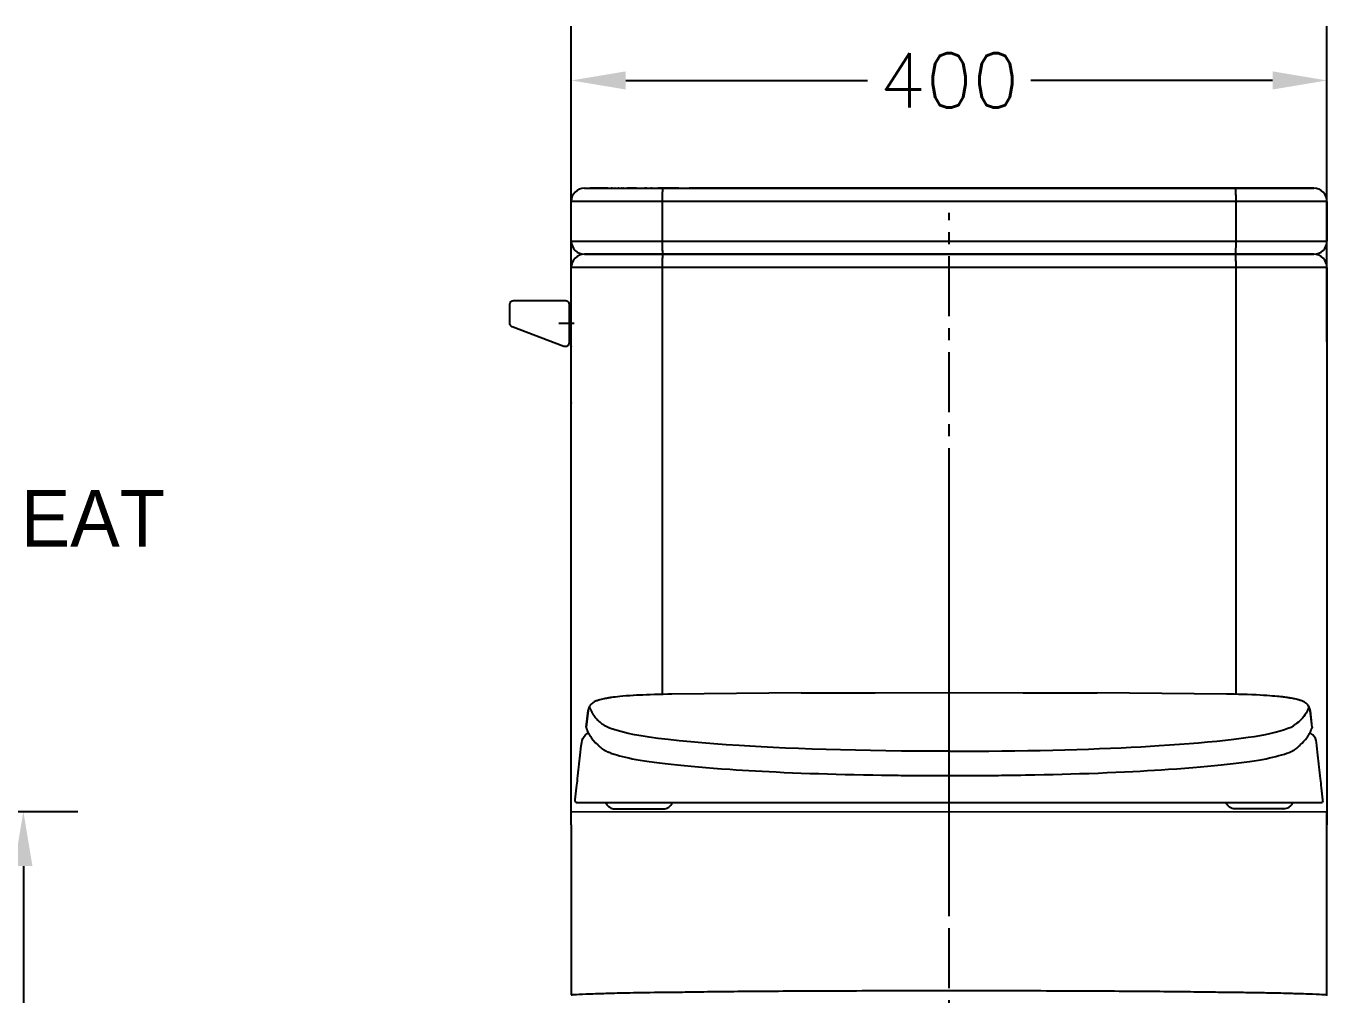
# Model space of a CAD drawing. Extents: x 63834 to 66260, y 58119 to 61549.
# Drawn here: x 65163 to 65852, y 59375 to 59888 of the extents above; entities that cross this region are included whole.
import ezdxf

# ---------------------------------------------------------------- set-up
doc = ezdxf.new("R2010")
doc.units = 0
doc.header["$MEASUREMENT"] = 0
doc.linetypes.add('CENTER', pattern=[50.8, 31.75, -6.35, 6.35, -6.35])
doc.layers.get('0').update_dxf_attribs({"linetype": 'CONTINUOUS'})
doc.layers.get('Defpoints').update_dxf_attribs({"linetype": 'CONTINUOUS'})
for name, color, linetype in [('1', 7, 'CONTINUOUS'), ('Dim', 4, 'CONTINUOUS'), ('FAUCET', 4, 'CONTINUOUS')]:
    doc.layers.add(name, color=color, linetype=linetype)
doc.layers.add('AM_6', color=2, linetype='CONTINUOUS', lineweight=30)
doc.styles.get("Standard").update_dxf_attribs({"font": 'txt.shx', "bigfont": 'ghs.shx'})
doc.dimstyles.get("Standard").update_dxf_attribs({"dimtxt": 0.18, "dimasz": 0.18, "dimexe": 0.18, "dimexo": 0.0625, "dimgap": 0.09, "dimtad": 0, "dimtih": 1, "dimtoh": 1, "dimdec": 4, "dimzin": 0, "dimdsep": 46, "dimtxsty": 'Standard', "dimcen": 0.09, "dimadec": 0, "dimazin": 0, "dimtfac": 1, "dimtdec": 4, "dimtofl": 0, "dimtmove": 0, "dimatfit": 0, "dimfxl": 0, "dimtolj": 1, "dimtzin": 0, "dimarcsym": 0})

# ---------------------------------------------------------------- blocks, each defined once
blk = doc.blocks.new('*D11')
at = {"layer": 'Defpoints', "color": 0}
for p in [(65000.89, 59471.9), (65162.07, 59471.9), (65000.89, 59076.9)]:
    blk.add_point(p, dxfattribs=at)
at = {"layer": 'Dim', "color": 0, "lineweight": -2}
for p, q in [((65010.89, 59471.9), (65190.87, 59471.9)), ((65162.07, 59443.1), (65162.07, 59298.4)), ((65162.07, 59105.7), (65162.07, 59250.4)), ((65010.89, 59076.9), (65190.87, 59076.9))]:
    blk.add_line(p, q, dxfattribs=at)
at = {"layer": 'Dim', "color": 0}
for points in [[(65157.27, 59443.1), (65166.87, 59443.1), (65162.07, 59471.9)], [(65157.27, 59105.7), (65166.87, 59105.7), (65162.07, 59076.9)]]:
    blk.add_solid(points, dxfattribs=at)
at = {"layer": 'Dim', "color": 0, "insert": (65162.07, 59274.4), "char_height": 28.8, "attachment_point": 5}
blk.add_mtext('\\A1;395', dxfattribs=at)
blk = doc.blocks.new('*D16')
at = {"layer": 'Defpoints', "color": 0}
for p in [(65852.12, 59858.9), (65452.12, 59710.49), (65852.12, 59710.49)]:
    blk.add_point(p, dxfattribs=at)
at = {"layer": 'Dim', "color": 0, "lineweight": -2}
for p, q in [((65452.12, 59720.49), (65452.12, 59887.7)), ((65852.12, 59720.49), (65852.12, 59887.7)), ((65480.92, 59858.9), (65608.92, 59858.9)), ((65823.32, 59858.9), (65695.32, 59858.9))]:
    blk.add_line(p, q, dxfattribs=at)
at = {"layer": 'Dim', "color": 0}
for points in [[(65480.92, 59863.7), (65480.92, 59854.1), (65452.12, 59858.9)], [(65823.32, 59863.7), (65823.32, 59854.1), (65852.12, 59858.9)]]:
    blk.add_solid(points, dxfattribs=at)
at = {"layer": 'Dim', "color": 0, "insert": (65652.12, 59858.9), "char_height": 28.8, "attachment_point": 5}
blk.add_mtext('\\A1;400', dxfattribs=at)

msp = doc.modelspace()

# ---------------------------------------------------------------- linework, layer by layer
for p, q in [((65450.91, 59729.87), (65452.17, 59729.79)), ((65450.96, 59730.68), (65452.22, 59730.6))]:
    msp.add_line(p, q)
at = {"color": 0, "ltscale": 50}
for p, q in [((65461.02, 59525.49), (65460.02, 59516.57)), ((65461.02, 59525.49), (65460.02, 59516.57)), ((65844.22, 59516.57), (65843.22, 59525.49)), ((65844.22, 59516.57), (65843.22, 59525.49)), ((65454.76, 59476.77), (65466.07, 59476.77)), ((65456.79, 59476.77), (65466.07, 59476.77)), ((65466.07, 59476.77), (65482.1, 59476.77)), ((65466.07, 59476.77), (65482.1, 59476.77)), ((65482.1, 59476.77), (65550.86, 59476.77)), ((65482.1, 59476.77), (65550.86, 59476.77)), ((65550.86, 59476.77), (65753.38, 59476.77)), ((65753.38, 59476.77), (65822.15, 59476.77)), ((65753.38, 59476.77), (65822.15, 59476.77)), ((65822.15, 59476.77), (65838.17, 59476.77)), ((65822.15, 59476.77), (65838.17, 59476.77)), ((65838.17, 59476.77), (65847.45, 59476.77)), ((65838.17, 59476.77), (65849.48, 59476.77))]:
    msp.add_line(p, q, dxfattribs=at)
for points in [[(65484.88, 59533.35), (65483.11, 59533.24), (65481.25, 59533.1), (65479.48, 59532.95), (65477.82, 59532.79), (65476.58, 59532.66), (65475.4, 59532.52), (65474.35, 59532.39), (65473.48, 59532.27), (65473.06, 59532.21), (65472.69, 59532.16), (65472.38, 59532.11), (65472.07, 59532.06), (65471.68, 59532), (65471.22, 59531.92), (65470.69, 59531.83), (65470.11, 59531.72), (65469.56, 59531.62), (65468.69, 59531.43), (65467.92, 59531.25), (65467.26, 59531.08), (65466.74, 59530.93), (65466.46, 59530.84), (65466.15, 59530.74), (65465.77, 59530.61), (65465.34, 59530.45), (65464.94, 59530.28), (65464.57, 59530.11), (65464.22, 59529.93), (65463.77, 59529.67), (65463.3, 59529.35), (65462.89, 59529.01), (65462.57, 59528.7), (65462.18, 59528.26), (65462.03, 59528.06), (65461.83, 59527.77), (65461.61, 59527.37), (65461.38, 59526.87), (65461.18, 59526.25), (65461.06, 59525.64)], [(65484.88, 59533.35), (65483.11, 59533.24), (65481.25, 59533.1), (65479.48, 59532.95), (65477.82, 59532.79), (65476.58, 59532.66), (65475.4, 59532.52), (65474.35, 59532.39), (65473.48, 59532.27), (65473.06, 59532.21), (65472.69, 59532.16), (65472.38, 59532.11), (65472.07, 59532.06), (65471.68, 59532), (65471.22, 59531.92), (65470.69, 59531.83), (65470.11, 59531.72), (65469.56, 59531.62), (65468.69, 59531.43), (65467.92, 59531.25), (65467.26, 59531.08), (65466.74, 59530.93), (65466.46, 59530.84), (65466.15, 59530.74), (65465.77, 59530.61), (65465.34, 59530.45), (65464.94, 59530.28), (65464.57, 59530.11), (65464.22, 59529.93), (65463.77, 59529.67), (65463.3, 59529.35), (65462.89, 59529.01), (65462.57, 59528.7), (65462.18, 59528.26), (65462.03, 59528.06), (65461.83, 59527.77), (65461.61, 59527.37), (65461.38, 59526.87), (65461.18, 59526.25), (65461.06, 59525.64)], [(65505.36, 59534.04), (65503.19, 59534), (65500.71, 59533.95), (65498.34, 59533.89), (65496.08, 59533.83), (65493.93, 59533.76), (65491.91, 59533.69), (65490.01, 59533.61), (65488.24, 59533.53), (65486.59, 59533.45), (65485.08, 59533.36), (65484.88, 59533.35)], [(65505.36, 59534.04), (65503.19, 59534), (65500.71, 59533.95), (65498.34, 59533.89), (65496.08, 59533.83), (65493.93, 59533.76), (65491.91, 59533.69), (65490.01, 59533.61), (65488.24, 59533.53), (65486.59, 59533.45), (65485.08, 59533.36), (65484.88, 59533.35)], [(65573.76, 59534.69), (65539.56, 59534.46), (65505.36, 59534.07)], [(65573.76, 59534.69), (65539.56, 59534.46), (65505.36, 59534.07)], [(65505.37, 59534.08), (65505.36, 59534.07)], [(65505.37, 59534.08), (65505.36, 59534.07)], [(65505.37, 59534.05), (65505.37, 59534.08)], [(65505.37, 59534.05), (65505.37, 59534.08)], [(65505.37, 59534.04), (65505.37, 59534.05)], [(65505.37, 59534.04), (65505.37, 59534.05)], [(65573.76, 59534.69), (65612.94, 59534.82), (65652.12, 59534.87)], [(65652.12, 59534.87), (65691.3, 59534.82), (65730.49, 59534.69)], [(65652.12, 59534.87), (65691.3, 59534.82), (65730.49, 59534.69)], [(65798.88, 59534.07), (65764.68, 59534.46), (65730.49, 59534.69)], [(65798.88, 59534.07), (65764.68, 59534.46), (65730.49, 59534.69)], [(65813.81, 59533.65), (65812.35, 59533.72), (65809.92, 59533.8), (65807.31, 59533.88), (65805.24, 59533.93), (65803.07, 59533.98), (65800.82, 59534.01), (65798.88, 59534.04)], [(65813.81, 59533.65), (65812.35, 59533.72), (65809.92, 59533.8), (65807.31, 59533.88), (65805.24, 59533.93), (65803.07, 59533.98), (65800.82, 59534.01), (65798.88, 59534.04)], [(65843.18, 59525.64), (65843, 59526.46), (65842.72, 59527.21), (65842.41, 59527.77), (65842.16, 59528.13), (65841.92, 59528.44), (65841.69, 59528.68), (65841.49, 59528.88), (65841.04, 59529.27), (65840.53, 59529.63), (65840.02, 59529.93), (65839.56, 59530.17), (65839.18, 59530.34), (65838.75, 59530.51), (65838.32, 59530.67), (65837.96, 59530.79), (65837.63, 59530.89), (65837.27, 59531), (65836.84, 59531.12), (65836.34, 59531.25), (65835.78, 59531.38), (65835.15, 59531.52), (65834.61, 59531.63), (65834.03, 59531.74), (65833.43, 59531.85), (65832.88, 59531.95), (65832.42, 59532.02), (65832.05, 59532.08), (65831.59, 59532.15), (65831.08, 59532.23), (65830.52, 59532.31), (65829.9, 59532.39), (65829.2, 59532.48), (65828.53, 59532.56), (65827.75, 59532.65), (65826.84, 59532.75), (65825.79, 59532.85), (65824.6, 59532.96), (65823.33, 59533.07), (65821.91, 59533.19), (65820.33, 59533.3), (65818.6, 59533.41), (65816.69, 59533.52), (65814.61, 59533.62), (65813.81, 59533.65)], [(65843.18, 59525.64), (65843, 59526.46), (65842.72, 59527.21), (65842.41, 59527.77), (65842.16, 59528.13), (65841.92, 59528.44), (65841.69, 59528.68), (65841.49, 59528.88), (65841.04, 59529.27), (65840.53, 59529.63), (65840.02, 59529.93), (65839.56, 59530.17), (65839.18, 59530.34), (65838.75, 59530.51), (65838.32, 59530.67), (65837.96, 59530.79), (65837.63, 59530.89), (65837.27, 59531), (65836.84, 59531.12), (65836.34, 59531.25), (65835.78, 59531.38), (65835.15, 59531.52), (65834.61, 59531.63), (65834.03, 59531.74), (65833.43, 59531.85), (65832.88, 59531.95), (65832.42, 59532.02), (65832.05, 59532.08), (65831.59, 59532.15), (65831.08, 59532.23), (65830.52, 59532.31), (65829.9, 59532.39), (65829.2, 59532.48), (65828.53, 59532.56), (65827.75, 59532.65), (65826.84, 59532.75), (65825.79, 59532.85), (65824.6, 59532.96), (65823.33, 59533.07), (65821.91, 59533.19), (65820.33, 59533.3), (65818.6, 59533.41), (65816.69, 59533.52), (65814.61, 59533.62), (65813.81, 59533.65)], [(65460.03, 59516.5), (65461.02, 59525.35)], [(65460.03, 59516.5), (65461.02, 59525.35)], [(65461.02, 59525.48), (65461.06, 59525.63)], [(65461.02, 59525.48), (65461.06, 59525.63)], [(65461.02, 59525.35), (65461.02, 59525.48)], [(65461.02, 59525.35), (65461.02, 59525.48)], [(65461.68, 59527.49), (65461.82, 59527.07), (65461.97, 59526.65), (65462.13, 59526.25), (65462.29, 59525.87), (65462.45, 59525.51), (65462.62, 59525.16), (65462.78, 59524.83), (65462.95, 59524.52), (65463.02, 59524.38), (65463.1, 59524.25), (65463.17, 59524.12), (65463.24, 59523.99), (65463.31, 59523.86), (65463.39, 59523.74), (65463.46, 59523.62), (65463.59, 59523.42), (65463.73, 59523.19), (65463.88, 59522.96), (65464.05, 59522.72), (65464.23, 59522.46), (65464.42, 59522.19), (65464.62, 59521.93), (65464.83, 59521.67), (65465.06, 59521.39), (65465.31, 59521.11), (65465.57, 59520.83), (65465.85, 59520.53), (65466.15, 59520.24), (65466.47, 59519.94), (65466.81, 59519.63), (65467.17, 59519.33), (65467.54, 59519.03), (65467.93, 59518.73), (65468.34, 59518.43), (65468.79, 59518.12)], [(65461.68, 59527.49), (65461.82, 59527.07), (65461.97, 59526.65), (65462.13, 59526.25), (65462.29, 59525.87), (65462.45, 59525.51), (65462.62, 59525.16), (65462.78, 59524.83), (65462.95, 59524.52), (65463.02, 59524.38), (65463.1, 59524.25), (65463.17, 59524.12), (65463.24, 59523.99), (65463.31, 59523.86), (65463.39, 59523.74), (65463.46, 59523.62), (65463.59, 59523.42), (65463.73, 59523.19), (65463.88, 59522.96), (65464.05, 59522.72), (65464.23, 59522.46), (65464.42, 59522.19), (65464.62, 59521.93), (65464.83, 59521.67), (65465.06, 59521.39), (65465.31, 59521.11), (65465.57, 59520.83), (65465.85, 59520.53), (65466.15, 59520.24), (65466.47, 59519.94), (65466.81, 59519.63), (65467.17, 59519.33), (65467.54, 59519.03), (65467.93, 59518.73), (65468.34, 59518.43), (65468.79, 59518.12)], [(65842.56, 59527.49), (65842.56, 59527.49), (65842.13, 59526.29), (65841.62, 59525.14), (65841.05, 59524.06), (65840.42, 59523.04), (65839.83, 59522.21), (65839.2, 59521.42), (65838.52, 59520.67), (65837.8, 59519.97), (65837.04, 59519.31), (65836.27, 59518.7), (65835.46, 59518.12)], [(65842.56, 59527.49), (65842.56, 59527.49), (65842.13, 59526.29), (65841.62, 59525.14), (65841.05, 59524.06), (65840.42, 59523.04), (65839.83, 59522.21), (65839.2, 59521.42), (65838.52, 59520.67), (65837.8, 59519.97), (65837.04, 59519.31), (65836.27, 59518.7), (65835.46, 59518.12)], [(65843.22, 59525.48), (65843.18, 59525.63)], [(65843.22, 59525.48), (65843.18, 59525.63)], [(65843.22, 59525.35), (65843.22, 59525.48)], [(65843.22, 59525.35), (65843.22, 59525.48)], [(65843.22, 59525.35), (65844.21, 59516.51)], [(65843.22, 59525.35), (65844.21, 59516.51)], [(65460.02, 59516.4), (65460.02, 59516.35), (65460.02, 59516.32)], [(65460.02, 59516.4), (65460.02, 59516.35), (65460.02, 59516.32)], [(65460.03, 59516.5), (65460.03, 59516.28), (65460.05, 59516.15)], [(65460.03, 59516.5), (65460.03, 59516.28), (65460.05, 59516.15)], [(65460.05, 59516.15), (65460.07, 59516.09)], [(65460.05, 59516.15), (65460.07, 59516.09)], [(65460.07, 59516.09), (65460.08, 59516.06), (65460.15, 59515.84), (65460.22, 59515.64), (65460.28, 59515.44), (65460.35, 59515.26), (65460.42, 59515.1), (65460.48, 59514.94), (65460.54, 59514.8), (65460.59, 59514.68), (65460.64, 59514.57), (65460.68, 59514.47), (65460.72, 59514.38), (65460.77, 59514.28), (65460.81, 59514.19), (65460.85, 59514.1), (65460.94, 59513.91), (65461.03, 59513.73), (65461.13, 59513.55), (65461.22, 59513.37), (65461.32, 59513.19), (65461.43, 59513), (65461.61, 59512.7), (65461.8, 59512.39), (65462, 59512.07), (65462.21, 59511.76), (65462.42, 59511.45), (65462.64, 59511.14), (65462.86, 59510.84), (65463.85, 59509.61), (65464.98, 59508.38), (65466.24, 59507.17), (65466.47, 59506.95), (65466.72, 59506.73), (65466.97, 59506.5), (65467.13, 59506.37), (65467.28, 59506.23), (65467.45, 59506.08), (65467.6, 59505.95), (65467.74, 59505.82), (65467.88, 59505.71), (65468, 59505.6), (65468.12, 59505.51), (65468.21, 59505.43), (65468.31, 59505.36), (65468.42, 59505.27), (65468.54, 59505.17), (65468.69, 59505.07), (65468.85, 59504.95), (65469.04, 59504.83), (65469.25, 59504.7), (65469.46, 59504.56), (65469.73, 59504.4), (65470, 59504.26), (65470.26, 59504.12), (65470.47, 59504.01), (65470.68, 59503.91), (65470.88, 59503.81), (65471.1, 59503.71), (65471.33, 59503.61), (65471.58, 59503.5), (65472.04, 59503.31), (65472.56, 59503.1), (65473.1, 59502.9), (65473.66, 59502.7), (65474.26, 59502.49), (65474.87, 59502.29), (65475.51, 59502.09), (65476.18, 59501.89), (65477.63, 59501.49), (65479.17, 59501.08), (65480.8, 59500.68), (65482.52, 59500.29), (65484.36, 59499.9), (65486.35, 59499.51), (65488.5, 59499.12), (65490.84, 59498.74), (65493.31, 59498.37), (65495.95, 59498), (65498.76, 59497.64), (65501.74, 59497.28), (65504.94, 59496.92), (65508.31, 59496.57), (65511.85, 59496.22), (65515.54, 59495.88), (65519.4, 59495.54), (65523.34, 59495.22), (65527.43, 59494.9), (65531.67, 59494.59), (65536.05, 59494.29), (65539.33, 59494.07), (65542.67, 59493.86), (65546.09, 59493.65), (65549.57, 59493.44), (65553.13, 59493.24), (65556.8, 59493.05), (65560.57, 59492.86), (65564.85, 59492.66), (65569.25, 59492.48), (65573.77, 59492.3), (65578.4, 59492.13), (65583.13, 59491.98), (65587.71, 59491.84), (65592.36, 59491.71), (65597.09, 59491.59), (65601.89, 59491.48), (65606.76, 59491.38), (65611.66, 59491.29), (65616.24, 59491.22), (65620.78, 59491.15), (65622.19, 59491.14), (65623.6, 59491.12), (65625.08, 59491.1), (65626.73, 59491.08), (65628.54, 59491.07), (65630.51, 59491.05), (65632.66, 59491.03), (65634.97, 59491.01), (65637.45, 59491), (65640.1, 59490.98), (65642.86, 59490.97), (65645.79, 59490.96), (65648.87, 59490.95), (65652.12, 59490.95)], [(65460.07, 59516.09), (65460.08, 59516.06), (65460.15, 59515.84), (65460.22, 59515.64), (65460.28, 59515.44), (65460.35, 59515.26), (65460.42, 59515.1), (65460.48, 59514.94), (65460.54, 59514.8), (65460.59, 59514.68), (65460.64, 59514.57), (65460.68, 59514.47), (65460.72, 59514.38), (65460.77, 59514.28), (65460.81, 59514.19), (65460.85, 59514.1), (65460.94, 59513.91), (65461.03, 59513.73), (65461.13, 59513.55), (65461.22, 59513.37), (65461.32, 59513.19), (65461.43, 59513), (65461.61, 59512.7), (65461.8, 59512.39), (65462, 59512.07), (65462.21, 59511.76), (65462.42, 59511.45), (65462.64, 59511.14), (65462.86, 59510.84), (65463.85, 59509.61), (65464.98, 59508.38), (65466.24, 59507.17), (65466.47, 59506.95), (65466.72, 59506.73), (65466.97, 59506.5), (65467.13, 59506.37), (65467.28, 59506.23), (65467.45, 59506.08), (65467.6, 59505.95), (65467.74, 59505.82), (65467.88, 59505.71), (65468, 59505.6), (65468.12, 59505.51), (65468.21, 59505.43), (65468.31, 59505.36), (65468.42, 59505.27), (65468.54, 59505.17), (65468.69, 59505.07), (65468.85, 59504.95), (65469.04, 59504.83), (65469.25, 59504.7), (65469.46, 59504.56), (65469.73, 59504.4), (65470, 59504.26), (65470.26, 59504.12), (65470.47, 59504.01), (65470.68, 59503.91), (65470.88, 59503.81), (65471.1, 59503.71), (65471.33, 59503.61), (65471.58, 59503.5), (65472.04, 59503.31), (65472.56, 59503.1), (65473.1, 59502.9), (65473.66, 59502.7), (65474.26, 59502.49), (65474.87, 59502.29), (65475.51, 59502.09), (65476.18, 59501.89), (65477.63, 59501.49), (65479.17, 59501.08), (65480.8, 59500.68), (65482.52, 59500.29), (65484.36, 59499.9), (65486.35, 59499.51), (65488.5, 59499.12), (65490.84, 59498.74), (65493.31, 59498.37), (65495.95, 59498), (65498.76, 59497.64), (65501.74, 59497.28), (65504.94, 59496.92), (65508.31, 59496.57), (65511.85, 59496.22), (65515.54, 59495.88), (65519.4, 59495.54), (65523.34, 59495.22), (65527.43, 59494.9), (65531.67, 59494.59), (65536.05, 59494.29), (65539.33, 59494.07), (65542.67, 59493.86), (65546.09, 59493.65), (65549.57, 59493.44), (65553.13, 59493.24), (65556.8, 59493.05), (65560.57, 59492.86), (65564.85, 59492.66), (65569.25, 59492.48), (65573.77, 59492.3), (65578.4, 59492.13), (65583.13, 59491.98), (65587.71, 59491.84), (65592.36, 59491.71), (65597.09, 59491.59), (65601.89, 59491.48), (65606.76, 59491.38), (65611.66, 59491.29), (65616.24, 59491.22), (65620.78, 59491.15), (65622.19, 59491.14), (65623.6, 59491.12), (65625.08, 59491.1), (65626.73, 59491.08), (65628.54, 59491.07), (65630.51, 59491.05), (65632.66, 59491.03), (65634.97, 59491.01), (65637.45, 59491), (65640.1, 59490.98), (65642.86, 59490.97), (65645.79, 59490.96), (65648.87, 59490.95), (65652.12, 59490.95)], [(65652.12, 59503.85), (65643.69, 59503.86), (65635.29, 59503.9), (65626.94, 59503.97), (65618.68, 59504.06), (65610.53, 59504.19), (65602.53, 59504.34), (65594.69, 59504.52), (65587.05, 59504.73), (65579.63, 59504.97), (65572.46, 59505.22), (65565.56, 59505.51), (65558.96, 59505.82), (65552.67, 59506.14), (65546.7, 59506.49), (65540.97, 59506.85), (65534.07, 59507.31), (65527.5, 59507.78), (65521.28, 59508.27), (65515.42, 59508.78), (65509.16, 59509.38), (65503.4, 59509.99), (65498.14, 59510.62), (65493.39, 59511.26), (65489.17, 59511.92), (65485.5, 59512.59), (65482.3, 59513.26), (65478.42, 59514.21), (65475.1, 59515.16), (65472.39, 59516.12), (65470.29, 59517.09), (65468.79, 59518.12)], [(65652.12, 59503.85), (65643.69, 59503.86), (65635.29, 59503.9), (65626.94, 59503.97), (65618.68, 59504.06), (65610.53, 59504.19), (65602.53, 59504.34), (65594.69, 59504.52), (65587.05, 59504.73), (65579.63, 59504.97), (65572.46, 59505.22), (65565.56, 59505.51), (65558.96, 59505.82), (65552.67, 59506.14), (65546.7, 59506.49), (65540.97, 59506.85), (65534.07, 59507.31), (65527.5, 59507.78), (65521.28, 59508.27), (65515.42, 59508.78), (65509.16, 59509.38), (65503.4, 59509.99), (65498.14, 59510.62), (65493.39, 59511.26), (65489.17, 59511.92), (65485.5, 59512.59), (65482.3, 59513.26), (65478.42, 59514.21), (65475.1, 59515.16), (65472.39, 59516.12), (65470.29, 59517.09), (65468.79, 59518.12)], [(65652.12, 59503.85), (65659.15, 59503.85), (65666.16, 59503.88), (65673.14, 59503.93), (65680.07, 59503.99), (65686.93, 59504.08), (65693.71, 59504.19), (65700.39, 59504.32), (65706.96, 59504.46), (65713.4, 59504.62), (65719.69, 59504.81), (65725.82, 59505.01), (65731.78, 59505.22), (65737.55, 59505.46), (65743.12, 59505.71), (65748.47, 59505.98), (65753.59, 59506.26), (65758.51, 59506.55), (65763.28, 59506.85), (65768.82, 59507.21), (65774.16, 59507.59), (65779.27, 59507.98), (65784.16, 59508.37), (65788.83, 59508.78), (65793.77, 59509.25), (65798.42, 59509.72), (65802.76, 59510.21), (65806.78, 59510.71), (65810.49, 59511.21), (65813.82, 59511.71), (65816.82, 59512.22), (65819.52, 59512.74), (65821.94, 59513.26), (65824.77, 59513.94), (65827.32, 59514.62), (65829.57, 59515.3), (65831.5, 59515.98), (65833.13, 59516.67), (65834.44, 59517.37), (65835.46, 59518.12)], [(65652.12, 59503.85), (65659.15, 59503.85), (65666.16, 59503.88), (65673.14, 59503.93), (65680.07, 59503.99), (65686.93, 59504.08), (65693.71, 59504.19), (65700.39, 59504.32), (65706.96, 59504.46), (65713.4, 59504.62), (65719.69, 59504.81), (65725.82, 59505.01), (65731.78, 59505.22), (65737.55, 59505.46), (65743.12, 59505.71), (65748.47, 59505.98), (65753.59, 59506.26), (65758.51, 59506.55), (65763.28, 59506.85), (65768.82, 59507.21), (65774.16, 59507.59), (65779.27, 59507.98), (65784.16, 59508.37), (65788.83, 59508.78), (65793.77, 59509.25), (65798.42, 59509.72), (65802.76, 59510.21), (65806.78, 59510.71), (65810.49, 59511.21), (65813.82, 59511.71), (65816.82, 59512.22), (65819.52, 59512.74), (65821.94, 59513.26), (65824.77, 59513.94), (65827.32, 59514.62), (65829.57, 59515.3), (65831.5, 59515.98), (65833.13, 59516.67), (65834.44, 59517.37), (65835.46, 59518.12)], [(65652.12, 59490.95), (65655.62, 59490.96), (65658.93, 59490.96), (65662.06, 59490.97), (65665, 59490.99), (65667.74, 59491), (65670.3, 59491.02), (65672.54, 59491.04), (65674.61, 59491.06), (65676.51, 59491.07), (65678.25, 59491.09), (65679.83, 59491.11), (65682.36, 59491.14), (65684.9, 59491.17), (65687.44, 59491.21), (65690.01, 59491.25), (65692.58, 59491.29), (65697.48, 59491.38), (65702.35, 59491.48), (65707.15, 59491.59), (65711.88, 59491.71), (65716.54, 59491.84), (65721.11, 59491.98), (65726.13, 59492.14), (65731.03, 59492.32), (65735.8, 59492.51), (65740.44, 59492.71), (65744.94, 59492.92), (65749.29, 59493.14), (65753.26, 59493.36), (65757.12, 59493.58), (65760.89, 59493.81), (65764.58, 59494.05), (65768.19, 59494.29), (65772.65, 59494.59), (65776.96, 59494.91), (65781.12, 59495.23), (65785.12, 59495.57), (65788.97, 59495.9), (65792.59, 59496.24), (65796.05, 59496.58), (65799.36, 59496.93), (65802.5, 59497.28), (65805.53, 59497.64), (65808.39, 59498.01), (65811.08, 59498.39), (65813.58, 59498.77), (65815.9, 59499.15), (65818.01, 59499.53), (65819.95, 59499.91), (65821.76, 59500.29), (65823.44, 59500.68), (65825.12, 59501.1), (65826.71, 59501.51), (65828.2, 59501.93), (65829.59, 59502.36), (65830.87, 59502.8), (65832.04, 59503.24), (65832.43, 59503.4), (65832.78, 59503.55), (65833.1, 59503.7), (65833.4, 59503.83), (65833.61, 59503.93), (65833.84, 59504.05), (65834.07, 59504.17), (65834.32, 59504.3), (65834.53, 59504.41), (65834.74, 59504.54), (65834.95, 59504.67), (65835.16, 59504.8), (65835.35, 59504.93), (65835.52, 59505.04), (65835.66, 59505.15), (65835.79, 59505.25), (65835.91, 59505.33), (65836.02, 59505.42), (65836.11, 59505.5), (65836.21, 59505.58), (65836.32, 59505.67), (65836.43, 59505.76), (65836.54, 59505.86), (65836.69, 59505.99), (65836.85, 59506.13), (65837.01, 59506.27), (65837.16, 59506.41), (65837.44, 59506.65), (65837.7, 59506.89), (65837.95, 59507.12), (65838.19, 59507.34), (65839.02, 59508.14), (65839.8, 59508.95), (65840.7, 59509.98), (65841.51, 59511.02), (65841.75, 59511.35), (65841.99, 59511.69), (65842.22, 59512.04), (65842.44, 59512.38), (65842.65, 59512.72), (65842.79, 59512.96), (65842.92, 59513.19), (65843.04, 59513.41), (65843.16, 59513.63), (65843.26, 59513.84), (65843.37, 59514.06), (65843.48, 59514.29), (65843.53, 59514.4), (65843.58, 59514.5), (65843.63, 59514.62), (65843.68, 59514.74), (65843.74, 59514.88), (65843.8, 59515.03), (65843.86, 59515.19), (65843.93, 59515.38), (65844.01, 59515.58), (65844.08, 59515.8), (65844.16, 59516.04), (65844.18, 59516.09)], [(65652.12, 59490.95), (65655.62, 59490.96), (65658.93, 59490.96), (65662.06, 59490.97), (65665, 59490.99), (65667.74, 59491), (65670.3, 59491.02), (65672.54, 59491.04), (65674.61, 59491.06), (65676.51, 59491.07), (65678.25, 59491.09), (65679.83, 59491.11), (65682.36, 59491.14), (65684.9, 59491.17), (65687.44, 59491.21), (65690.01, 59491.25), (65692.58, 59491.29), (65697.48, 59491.38), (65702.35, 59491.48), (65707.15, 59491.59), (65711.88, 59491.71), (65716.54, 59491.84), (65721.11, 59491.98), (65726.13, 59492.14), (65731.03, 59492.32), (65735.8, 59492.51), (65740.44, 59492.71), (65744.94, 59492.92), (65749.29, 59493.14), (65753.26, 59493.36), (65757.12, 59493.58), (65760.89, 59493.81), (65764.58, 59494.05), (65768.19, 59494.29), (65772.65, 59494.59), (65776.96, 59494.91), (65781.12, 59495.23), (65785.12, 59495.57), (65788.97, 59495.9), (65792.59, 59496.24), (65796.05, 59496.58), (65799.36, 59496.93), (65802.5, 59497.28), (65805.53, 59497.64), (65808.39, 59498.01), (65811.08, 59498.39), (65813.58, 59498.77), (65815.9, 59499.15), (65818.01, 59499.53), (65819.95, 59499.91), (65821.76, 59500.29), (65823.44, 59500.68), (65825.12, 59501.1), (65826.71, 59501.51), (65828.2, 59501.93), (65829.59, 59502.36), (65830.87, 59502.8), (65832.04, 59503.24), (65832.43, 59503.4), (65832.78, 59503.55), (65833.1, 59503.7), (65833.4, 59503.83), (65833.61, 59503.93), (65833.84, 59504.05), (65834.07, 59504.17), (65834.32, 59504.3), (65834.53, 59504.41), (65834.74, 59504.54), (65834.95, 59504.67), (65835.16, 59504.8), (65835.35, 59504.93), (65835.52, 59505.04), (65835.66, 59505.15), (65835.79, 59505.25), (65835.91, 59505.33), (65836.02, 59505.42), (65836.11, 59505.5), (65836.21, 59505.58), (65836.32, 59505.67), (65836.43, 59505.76), (65836.54, 59505.86), (65836.69, 59505.99), (65836.85, 59506.13), (65837.01, 59506.27), (65837.16, 59506.41), (65837.44, 59506.65), (65837.7, 59506.89), (65837.95, 59507.12), (65838.19, 59507.34), (65839.02, 59508.14), (65839.8, 59508.95), (65840.7, 59509.98), (65841.51, 59511.02), (65841.75, 59511.35), (65841.99, 59511.69), (65842.22, 59512.04), (65842.44, 59512.38), (65842.65, 59512.72), (65842.79, 59512.96), (65842.92, 59513.19), (65843.04, 59513.41), (65843.16, 59513.63), (65843.26, 59513.84), (65843.37, 59514.06), (65843.48, 59514.29), (65843.53, 59514.4), (65843.58, 59514.5), (65843.63, 59514.62), (65843.68, 59514.74), (65843.74, 59514.88), (65843.8, 59515.03), (65843.86, 59515.19), (65843.93, 59515.38), (65844.01, 59515.58), (65844.08, 59515.8), (65844.16, 59516.04), (65844.18, 59516.09)], [(65844.22, 59516.5), (65844.22, 59516.27), (65844.18, 59516.09)], [(65844.22, 59516.5), (65844.22, 59516.27), (65844.18, 59516.09)], [(65844.18, 59516.1), (65844.19, 59516.14)], [(65844.18, 59516.1), (65844.19, 59516.14)], [(65844.2, 59516.63), (65844.22, 59516.57)], [(65844.23, 59516.37), (65844.23, 59516.45), (65844.2, 59516.63)], [(65844.2, 59516.63), (65844.22, 59516.57)], [(65844.23, 59516.37), (65844.23, 59516.45), (65844.2, 59516.63)], [(65844.22, 59516.57), (65844.22, 59516.5)], [(65844.22, 59516.57), (65844.22, 59516.5)], [(65454.23, 59478.15), (65454.41, 59479.74), (65454.59, 59481.32), (65454.77, 59482.91), (65454.94, 59484.48), (65455.1, 59485.91), (65455.22, 59487.01), (65455.34, 59488.08), (65455.48, 59489.33), (65455.64, 59490.75), (65455.82, 59492.35), (65456, 59493.98), (65456.16, 59495.4), (65456.36, 59497.18), (65456.54, 59498.79), (65456.7, 59500.25), (65456.87, 59501.77), (65457.06, 59503.44), (65457.24, 59505.1), (65457.43, 59506.76), (65457.61, 59508.42)], [(65457.61, 59508.42), (65457.82, 59509.5), (65458.23, 59510.58), (65458.85, 59511.6), (65459.66, 59512.5), (65460.6, 59513.22), (65461.18, 59513.54)], [(65846.63, 59508.42), (65846.43, 59509.5), (65846.01, 59510.58), (65845.39, 59511.6), (65844.58, 59512.5), (65843.64, 59513.22), (65843.06, 59513.54)], [(65850.01, 59478.15), (65849.83, 59479.74), (65849.65, 59481.32), (65849.48, 59482.91), (65849.3, 59484.48), (65849.14, 59485.91), (65849.02, 59487.01), (65848.9, 59488.08), (65848.76, 59489.33), (65848.6, 59490.75), (65848.42, 59492.35), (65848.24, 59493.98), (65848.08, 59495.4), (65847.89, 59497.18), (65847.71, 59498.79), (65847.54, 59500.25), (65847.37, 59501.77), (65847.19, 59503.44), (65847, 59505.1), (65846.82, 59506.76), (65846.63, 59508.42)], [(65454.29, 59477.29), (65454.23, 59477.59), (65454.23, 59478.15)], [(65454.29, 59477.29), (65454.35, 59477.08)], [(65454.35, 59477.08), (65454.44, 59476.82)], [(65454.35, 59477.08), (65454.44, 59476.82)], [(65454.58, 59476.79), (65454.44, 59476.82)], [(65454.76, 59476.77), (65454.58, 59476.79)], [(65472.09, 59474.37), (65472.07, 59474.36)], [(65472.07, 59474.36), (65472.1, 59474.37)], [(65472.09, 59474.37), (65472.07, 59474.36)], [(65472.07, 59474.36), (65472.1, 59474.37)], [(65472.31, 59474.17), (65472.07, 59474.36)], [(65472.31, 59474.17), (65472.07, 59474.36)], [(65472.1, 59474.36), (65472.33, 59474.17), (65473.05, 59473.74), (65473.74, 59473.5), (65474.35, 59473.39)], [(65472.1, 59474.36), (65472.33, 59474.17), (65473.05, 59473.74), (65473.74, 59473.5), (65474.35, 59473.39)], [(65501.57, 59473.39), (65502.32, 59473.55), (65503.04, 59473.84), (65503.69, 59474.27), (65503.79, 59474.36)], [(65501.57, 59473.39), (65502.32, 59473.55), (65503.04, 59473.84), (65503.69, 59474.27), (65503.79, 59474.36)], [(65503.75, 59474.32), (65504.21, 59474.75), (65504.73, 59475.32), (65505.27, 59476.04), (65505.7, 59476.76)], [(65503.75, 59474.32), (65504.21, 59474.75), (65504.73, 59475.32), (65505.27, 59476.04), (65505.7, 59476.76)], [(65800.5, 59474.32), (65800.03, 59474.75), (65799.51, 59475.32), (65798.98, 59476.04), (65798.54, 59476.76)], [(65800.5, 59474.32), (65800.03, 59474.75), (65799.51, 59475.32), (65798.98, 59476.04), (65798.54, 59476.76)], [(65802.67, 59473.39), (65801.92, 59473.55), (65801.2, 59473.84), (65800.56, 59474.27), (65800.45, 59474.36)], [(65802.67, 59473.39), (65801.92, 59473.55), (65801.2, 59473.84), (65800.56, 59474.27), (65800.45, 59474.36)], [(65832.14, 59474.36), (65831.91, 59474.17), (65831.19, 59473.74), (65830.5, 59473.5), (65829.89, 59473.39)], [(65832.14, 59474.36), (65831.91, 59474.17), (65831.19, 59473.74), (65830.5, 59473.5), (65829.89, 59473.39)], [(65831.93, 59474.17), (65832.17, 59474.36)], [(65831.93, 59474.17), (65832.17, 59474.36)], [(65832.15, 59474.37), (65832.17, 59474.36)], [(65832.17, 59474.36), (65832.15, 59474.37)], [(65832.15, 59474.37), (65832.17, 59474.36)], [(65832.17, 59474.36), (65832.15, 59474.37)], [(65849.48, 59476.77), (65849.67, 59476.79)], [(65849.67, 59476.79), (65849.8, 59476.82)], [(65849.89, 59477.08), (65849.8, 59476.82)], [(65849.95, 59477.29), (65849.89, 59477.08)], [(65849.95, 59477.29), (65850.02, 59477.59), (65850.01, 59478.15)], [(65474.35, 59473.39), (65474.35, 59473.39)], [(65474.35, 59473.39), (65474.51, 59473.39), (65474.73, 59473.39), (65474.99, 59473.38), (65475.28, 59473.38)], [(65474.35, 59473.39), (65474.51, 59473.39), (65474.52, 59473.39)], [(65474.35, 59473.39), (65474.35, 59473.39)], [(65474.35, 59473.39), (65474.51, 59473.39), (65474.73, 59473.39), (65474.99, 59473.38), (65475.28, 59473.38)], [(65474.35, 59473.39), (65474.51, 59473.39), (65474.52, 59473.39)], [(65474.52, 59473.39), (65474.71, 59473.39)], [(65474.52, 59473.39), (65474.71, 59473.39)], [(65475.42, 59473.37), (65475.27, 59473.38)], [(65475.42, 59473.37), (65475.27, 59473.38)], [(65475.42, 59473.37), (65475.27, 59473.38)], [(65475.42, 59473.37), (65475.27, 59473.38)], [(65828.82, 59473.37), (65828.97, 59473.38)], [(65828.82, 59473.37), (65828.97, 59473.38)], [(65828.82, 59473.37), (65828.97, 59473.38)], [(65828.82, 59473.37), (65828.97, 59473.38)], [(65829.89, 59473.39), (65829.73, 59473.39), (65829.51, 59473.39), (65829.25, 59473.38), (65828.96, 59473.38)], [(65829.89, 59473.39), (65829.73, 59473.39), (65829.51, 59473.39), (65829.25, 59473.38), (65828.96, 59473.38)], [(65829.72, 59473.39), (65829.54, 59473.39)], [(65829.72, 59473.39), (65829.54, 59473.39)], [(65829.89, 59473.39), (65829.73, 59473.39), (65829.72, 59473.39)], [(65829.89, 59473.39), (65829.73, 59473.39), (65829.72, 59473.39)], [(65829.89, 59473.39), (65829.89, 59473.39)], [(65829.89, 59473.39), (65829.89, 59473.39)]]:
    msp.add_lwpolyline(points, dxfattribs=at)
at = {"color": 2, "ltscale": 50}
msp.add_lwpolyline([(65474.4, 59473.39), (65474.4, 59473.39)], close=True, dxfattribs=at)
msp.add_lwpolyline([(65474.4, 59473.39), (65474.4, 59473.39)], close=True, dxfattribs=at)
at = {"color": 0, "ltscale": 50}
for points in [[(65470.16, 59476.77), (65470.61, 59475.93), (65471.22, 59475.1), (65472.07, 59474.36)], [(65470.16, 59476.77), (65470.61, 59475.93), (65471.22, 59475.1), (65472.07, 59474.36)], [(65834.09, 59476.77), (65833.64, 59475.93), (65833.02, 59475.1), (65832.17, 59474.36)], [(65834.09, 59476.77), (65833.64, 59475.93), (65833.02, 59475.1), (65832.17, 59474.36)], [(65475.42, 59473.37), (65475.65, 59473.37), (65475.93, 59473.37), (65476.24, 59473.37)], [(65475.42, 59473.37), (65475.65, 59473.37), (65475.93, 59473.37), (65476.24, 59473.37)], [(65476.24, 59473.37), (65477.92, 59473.37), (65479.77, 59473.37), (65481.67, 59473.37)], [(65476.24, 59473.37), (65477.92, 59473.37), (65479.77, 59473.37), (65481.67, 59473.37)], [(65481.67, 59473.37), (65483.72, 59473.37), (65487.93, 59473.37), (65492.15, 59473.37), (65494.19, 59473.37)], [(65481.67, 59473.37), (65483.72, 59473.37), (65487.93, 59473.37), (65492.15, 59473.37), (65494.19, 59473.37)], [(65494.19, 59473.37), (65496.1, 59473.37), (65497.94, 59473.37), (65501.57, 59473.39)], [(65804.62, 59473.37), (65804.31, 59473.37), (65804.03, 59473.37), (65802.67, 59473.39)], [(65804.62, 59473.37), (65804.31, 59473.37), (65804.03, 59473.37), (65803.8, 59473.37)], [(65810.05, 59473.37), (65808.15, 59473.37), (65806.3, 59473.37), (65804.62, 59473.37)], [(65810.05, 59473.37), (65808.15, 59473.37), (65806.3, 59473.37), (65804.62, 59473.37)], [(65822.57, 59473.37), (65820.52, 59473.37), (65816.31, 59473.37), (65812.1, 59473.37), (65810.05, 59473.37)], [(65822.57, 59473.37), (65820.52, 59473.37), (65816.31, 59473.37), (65812.1, 59473.37), (65810.05, 59473.37)], [(65828, 59473.37), (65826.32, 59473.37), (65824.47, 59473.37), (65822.57, 59473.37)], [(65828, 59473.37), (65826.32, 59473.37), (65824.47, 59473.37), (65822.57, 59473.37)], [(65828.82, 59473.37), (65828.59, 59473.37), (65828.31, 59473.37), (65828, 59473.37)], [(65828.82, 59473.37), (65828.59, 59473.37), (65828.31, 59473.37), (65828, 59473.37)]]:
    msp.add_open_spline(points, degree=3, dxfattribs=at)
at = {"layer": '1', "color": 7}
for p, q in [((65459.12, 59801.89), (65459.12, 59801.89)), ((65473.61, 59801.9), (65473.16, 59801.9)), ((65473.16, 59801.89), (65473.61, 59801.89)), ((65473.61, 59801.9), (65473.61, 59801.89)), ((65473.74, 59801.9), (65473.61, 59801.9)), ((65473.61, 59801.89), (65473.74, 59801.89)), ((65479.34, 59801.9), (65479.34, 59801.89)), ((65845.12, 59801.89), (65845.12, 59801.89))]:
    msp.add_line(p, q, dxfattribs=at)
for centre, start, end in [((65459.12, 59794.89), 89.99999, 180.00002), ((65845.12, 59794.89), 359.99998, 90.00001), ((65845.12, 59794.89), 0.01881, 90.00051), ((65459.12, 59773.89), 180.00002, 270), ((65845.12, 59773.89), 270, 359.99998), ((65459.12, 59759.89), 90, 180.00002), ((65845.12, 59759.89), 359.99998, 90)]:
    msp.add_arc(centre, 7, start, end, dxfattribs=at)
for points, knots in [([(65459.12, 59801.89), (65459.12, 59801.89), (65459.39, 59801.89), (65460.43, 59801.89), (65461.21, 59801.89), (65463.27, 59801.89), (65464.53, 59801.89), (65467.5, 59801.89), (65469.24, 59801.89), (65473.04, 59801.89), (65475.11, 59801.89), (65479.6, 59801.89), (65482.02, 59801.89), (65489.5, 59801.89), (65494.95, 59801.89), (65500.49, 59801.89)], [0, 0, 0, 0, 0.125, 0.125, 0.25, 0.25, 0.375, 0.375, 0.5, 0.5, 0.625, 0.625, 0.75, 0.75, 1, 1, 1, 1]), ([(65842.12, 59801.89), (65837.46, 59801.89), (65832.79, 59801.89), (65809.46, 59801.89), (65790.79, 59801.89), (65697.46, 59801.89), (65622.79, 59801.89), (65536.94, 59801.89), (65525.75, 59801.89), (65514.56, 59801.89)], [0, 0, 0, 0, 0.04274, 0.04274, 0.213701, 0.213701, 0.897546, 0.897546, 1, 1, 1, 1]), ([(65803.75, 59801.89), (65806.52, 59801.89), (65809.24, 59801.89), (65814.56, 59801.89), (65817.19, 59801.89), (65822.21, 59801.89), (65824.59, 59801.89), (65829.07, 59801.89), (65831.19, 59801.89), (65834.99, 59801.89), (65836.69, 59801.89), (65839.68, 59801.89), (65840.97, 59801.89), (65844.04, 59801.89), (65845.12, 59801.89), (65845.12, 59801.89)], [0, 0, 0, 0, 0.125, 0.125, 0.25, 0.25, 0.375, 0.375, 0.5, 0.5, 0.625, 0.625, 0.75, 0.75, 1, 1, 1, 1]), ([(65845.12, 59801.89), (65845.12, 59801.89), (65845.06, 59801.89), (65844.84, 59801.89), (65844.68, 59801.89), (65844.26, 59801.89), (65844, 59801.89), (65843.43, 59801.89), (65843.11, 59801.89), (65842.78, 59801.89), (65842.57, 59801.89), (65842.34, 59801.89), (65842.12, 59801.89)], [0, 0, 0, 0, 0.214941, 0.214941, 0.429881, 0.429881, 0.644822, 0.644822, 0.859763, 0.859763, 0.859763, 1, 1, 1, 1]), ([(65500.23, 59794.89), (65493.79, 59794.89), (65487.44, 59794.89), (65478.75, 59794.89), (65475.94, 59794.89), (65470.71, 59794.89), (65468.3, 59794.89), (65463.88, 59794.89), (65461.87, 59794.89), (65458.41, 59794.89), (65456.95, 59794.89), (65454.55, 59794.89), (65453.64, 59794.89), (65452.43, 59794.89), (65452.12, 59794.89), (65452.12, 59794.89)], [0, 0, 0, 0, 0.25, 0.25, 0.375, 0.375, 0.5, 0.5, 0.625, 0.625, 0.75, 0.75, 0.875, 0.875, 1, 1, 1, 1]), ([(65852.12, 59794.89), (65852.12, 59794.89), (65850.86, 59794.89), (65847.29, 59794.89), (65845.8, 59794.89), (65842.32, 59794.89), (65840.34, 59794.89), (65835.92, 59794.89), (65833.46, 59794.89), (65828.24, 59794.89), (65825.48, 59794.89), (65819.64, 59794.89), (65816.58, 59794.89), (65810.39, 59794.89), (65807.24, 59794.89), (65804.02, 59794.89)], [0, 0, 0, 0, 0.25, 0.25, 0.375, 0.375, 0.5, 0.5, 0.625, 0.625, 0.75, 0.75, 0.875, 0.875, 1, 1, 1, 1]), ([(65452.12, 59773.89), (65452.12, 59773.89), (65452.43, 59773.89), (65453.64, 59773.89), (65454.55, 59773.89), (65456.95, 59773.89), (65458.41, 59773.89), (65461.87, 59773.89), (65463.88, 59773.89), (65468.3, 59773.89), (65470.71, 59773.89), (65475.94, 59773.89), (65478.75, 59773.89), (65487.44, 59773.89), (65493.79, 59773.89), (65500.23, 59773.89)], [0, 0, 0, 0, 0.125, 0.125, 0.25, 0.25, 0.375, 0.375, 0.5, 0.5, 0.625, 0.625, 0.75, 0.75, 1, 1, 1, 1]), ([(65804.02, 59773.89), (65807.24, 59773.89), (65810.39, 59773.89), (65816.58, 59773.89), (65819.64, 59773.89), (65825.48, 59773.89), (65828.24, 59773.89), (65833.46, 59773.89), (65835.92, 59773.89), (65840.34, 59773.89), (65842.32, 59773.89), (65845.8, 59773.89), (65847.29, 59773.89), (65850.86, 59773.89), (65852.12, 59773.89), (65852.12, 59773.89)], [0, 0, 0, 0, 0.125, 0.125, 0.25, 0.25, 0.375, 0.375, 0.5, 0.5, 0.625, 0.625, 0.75, 0.75, 1, 1, 1, 1]), ([(65500.49, 59766.89), (65494.95, 59766.89), (65489.5, 59766.89), (65482.02, 59766.89), (65479.6, 59766.89), (65475.11, 59766.89), (65473.04, 59766.89), (65469.24, 59766.89), (65467.5, 59766.89), (65464.53, 59766.89), (65463.27, 59766.89), (65461.21, 59766.89), (65460.43, 59766.89), (65459.39, 59766.89), (65459.12, 59766.89), (65459.12, 59766.89)], [0, 0, 0, 0, 0.25, 0.25, 0.375, 0.375, 0.5, 0.5, 0.625, 0.625, 0.75, 0.75, 0.875, 0.875, 1, 1, 1, 1]), ([(65459.12, 59766.89), (65459.12, 59766.89), (65460.21, 59766.89), (65463.28, 59766.89), (65464.56, 59766.89), (65467.56, 59766.89), (65469.26, 59766.89), (65473.06, 59766.89), (65475.18, 59766.89), (65479.66, 59766.89), (65482.03, 59766.89), (65487.06, 59766.89), (65489.69, 59766.89), (65495.01, 59766.89), (65497.72, 59766.89), (65500.49, 59766.89)], [0, 0, 0, 0, 0.25, 0.25, 0.375, 0.375, 0.5, 0.5, 0.625, 0.625, 0.75, 0.75, 0.875, 0.875, 1, 1, 1, 1]), ([(65845.12, 59766.89), (65845.12, 59766.89), (65844.04, 59766.89), (65840.97, 59766.89), (65839.68, 59766.89), (65836.69, 59766.89), (65834.99, 59766.89), (65831.19, 59766.89), (65829.07, 59766.89), (65824.59, 59766.89), (65822.21, 59766.89), (65817.19, 59766.89), (65814.56, 59766.89), (65809.24, 59766.89), (65806.52, 59766.89), (65803.75, 59766.89)], [0, 0, 0, 0, 0.25, 0.25, 0.375, 0.375, 0.5, 0.5, 0.625, 0.625, 0.75, 0.75, 0.875, 0.875, 1, 1, 1, 1]), ([(65803.75, 59766.89), (65809.29, 59766.89), (65814.75, 59766.89), (65822.23, 59766.89), (65824.64, 59766.89), (65829.14, 59766.89), (65831.21, 59766.89), (65835.01, 59766.89), (65836.74, 59766.89), (65839.72, 59766.89), (65840.98, 59766.89), (65843.03, 59766.89), (65843.82, 59766.89), (65844.86, 59766.89), (65845.12, 59766.89), (65845.12, 59766.89)], [0, 0, 0, 0, 0.25, 0.25, 0.375, 0.375, 0.5, 0.5, 0.625, 0.625, 0.75, 0.75, 0.875, 0.875, 1, 1, 1, 1]), ([(65500.23, 59759.89), (65497.01, 59759.89), (65493.85, 59759.89), (65487.67, 59759.89), (65484.6, 59759.89), (65478.76, 59759.89), (65476, 59759.89), (65470.79, 59759.89), (65468.32, 59759.89), (65463.9, 59759.89), (65461.93, 59759.89), (65458.45, 59759.89), (65456.95, 59759.89), (65453.38, 59759.89), (65452.12, 59759.89), (65452.12, 59759.89)], [0, 0, 0, 0, 0.125, 0.125, 0.25, 0.25, 0.375, 0.375, 0.5, 0.5, 0.625, 0.625, 0.75, 0.75, 1, 1, 1, 1]), ([(65500.23, 59759.89), (65500.23, 59718.89), (65500.23, 59677.9), (65500.23, 59602.58), (65500.23, 59568.26), (65500.23, 59533.94)], [0, 0, 0, 0, 0.4377215, 0.4377215, 0.8041211, 0.8041211, 0.8041211, 0.8041211]), ([(65852.12, 59759.89), (65852.12, 59759.89), (65851.81, 59759.89), (65850.61, 59759.89), (65849.69, 59759.89), (65847.3, 59759.89), (65845.84, 59759.89), (65842.38, 59759.89), (65840.36, 59759.89), (65835.95, 59759.89), (65833.54, 59759.89), (65828.31, 59759.89), (65825.5, 59759.89), (65816.8, 59759.89), (65810.46, 59759.89), (65804.02, 59759.89)], [0, 0, 0, 0, 0.125, 0.125, 0.25, 0.25, 0.375, 0.375, 0.5, 0.5, 0.625, 0.625, 0.75, 0.75, 1, 1, 1, 1]), ([(65804.02, 59533.96), (65804.02, 59568.27), (65804.02, 59602.58), (65804.02, 59666.22), (65804.02, 59695.55), (65804.02, 59736.54), (65804.02, 59748.22), (65804.02, 59759.89)], [0.1959443, 0.1959443, 0.1959443, 0.1959443, 0.5622785, 0.5622785, 0.8753578, 0.8753578, 1, 1, 1, 1]), ([(65452.12, 59717.97), (65452.12, 59717.97), (65452.12, 59717.97), (65452.12, 59717.98), (65452.12, 59717.98), (65452.12, 59717.99), (65452.12, 59717.99), (65452.12, 59717.99), (65452.12, 59717.99), (65452.12, 59717.98), (65452.12, 59717.91), (65452.12, 59717.85)], [0, 0, 0, 0, 0.000375, 0.007985, 0.012701, 0.017656, 0.025569, 0.042904, 0.100832, 0.460642, 1, 1, 1, 1]), ([(65452.12, 59710.49), (65452.12, 59712.47), (65452.12, 59714.41), (65452.12, 59716.89), (65452.12, 59717.62), (65452.12, 59717.89)], [0, 0, 0, 0, 0.55906, 0.55906, 1, 1, 1, 1]), ([(65452.12, 59688.38), (65452.12, 59688.75), (65452.12, 59689.37), (65452.12, 59691.57), (65452.12, 59693.51), (65452.12, 59695.49)], [0, 0, 0, 0, 0.372702, 0.372702, 1, 1, 1, 1]), ([(65452.12, 59688.4), (65452.12, 59688.37), (65452.12, 59688.13), (65452.12, 59688.05), (65452.12, 59687.99), (65452.12, 59688), (65452.12, 59688)], [0, 0, 0, 0, 0.081472, 0.775445, 0.949881, 1, 1, 1, 1]), ([(65452.12, 59471.89), (65452.12, 59471.89), (65452.12, 59471.89), (65452.12, 59471.89), (65452.12, 59471.89), (65452.12, 59471.89), (65452.12, 59471.89)], [0, 0, 0, 0, 0.245338, 0.531203, 0.817068, 1, 1, 1, 1]), ([(65852.12, 59471.89), (65852.12, 59471.89), (65852.12, 59471.89), (65852.12, 59471.89), (65852.12, 59471.89)], [0, 0, 0, 0, 0.468799, 1, 1, 1, 1]), ([(65452.11, 59374.85), (65452.11, 59374.89), (65452.15, 59374.91), (65452.66, 59375.01), (65453.13, 59375.05), (65455.1, 59375.19), (65457.18, 59375.29), (65461.48, 59375.44), (65463.11, 59375.5), (65465.83, 59375.57), (65466.78, 59375.63), (65468.82, 59375.63), (65469.89, 59375.72), (65474.19, 59375.83), (65478.1, 59375.95), (65488.09, 59376.13), (65494.15, 59376.24), (65504.67, 59376.34), (65508.39, 59376.38), (65514.44, 59376.45), (65516.53, 59376.5), (65521.05, 59376.55), (65523.48, 59376.59), (65536.15, 59376.77), (65548.07, 59376.85), (65575.48, 59377.02), (65590.27, 59377.08), (65614.06, 59377.15), (65622.2, 59377.17), (65638.67, 59377.19), (65646.92, 59377.19), (65663.33, 59377.19), (65671.5, 59377.18), (65687.78, 59377.16), (65695.86, 59377.14), (65711.4, 59377.09), (65718.94, 59377.06), (65733.53, 59376.99), (65740.61, 59376.95), (65753.82, 59376.86), (65760.01, 59376.81), (65771.55, 59376.7), (65776.93, 59376.64), (65786.56, 59376.49), (65790.69, 59376.44), (65798.46, 59376.36), (65802.09, 59376.32), (65808.89, 59376.23), (65812.06, 59376.18), (65817.84, 59376.1), (65820.45, 59376.05), (65827.51, 59375.91), (65831.16, 59375.83), (65834.41, 59375.71), (65834.97, 59375.66), (65836.02, 59375.62), (65836.53, 59375.64), (65838, 59375.59), (65838.92, 59375.56), (65841.56, 59375.48), (65843.15, 59375.43), (65847.31, 59375.28), (65849.32, 59375.18), (65851.2, 59375.05), (65851.64, 59375), (65852.11, 59374.91), (65852.14, 59374.89), (65852.13, 59374.84)], [0, 0, 0, 0, 0.039699, 0.039699, 0.081545, 0.081545, 0.165236, 0.165236, 0.207081, 0.207081, 0.228004, 0.228004, 0.248927, 0.248927, 0.290772, 0.290772, 0.332618, 0.332618, 0.35354, 0.35354, 0.364002, 0.364002, 0.374463, 0.374463, 0.416309, 0.416309, 0.458154, 0.458154, 0.479077, 0.479077, 0.5, 0.5, 0.520923, 0.520923, 0.541845, 0.541845, 0.562768, 0.562768, 0.583691, 0.583691, 0.604614, 0.604614, 0.625536, 0.625536, 0.646459, 0.646459, 0.667382, 0.667382, 0.688305, 0.688305, 0.709227, 0.709227, 0.751073, 0.751073, 0.761534, 0.761534, 0.771996, 0.771996, 0.792918, 0.792918, 0.834764, 0.834764, 0.918455, 0.918455, 0.9603, 0.9603, 1, 1, 1, 1])]:
    msp.add_open_spline(points, degree=3, knots=knots, dxfattribs=at)
for points, degree in [([(65471.39, 59801.89), (65468.3, 59801.89), (65465.21, 59801.89), (65462.12, 59801.89)], 3), ([(65475.36, 59801.89), (65475.27, 59801.89), (65475.18, 59801.89), (65475.08, 59801.89)], 3), ([(65477.23, 59801.89), (65477.11, 59801.89), (65476.99, 59801.89), (65476.87, 59801.89)], 3), ([(65478.92, 59801.89), (65478.84, 59801.89), (65478.75, 59801.89), (65478.66, 59801.89)], 3), ([(65479.73, 59801.89), (65479.6, 59801.89), (65479.47, 59801.89), (65479.34, 59801.89)], 3), ([(65486.66, 59801.89), (65485, 59801.89), (65483.35, 59801.89), (65481.7, 59801.89)], 3), ([(65492.16, 59801.89), (65491.74, 59801.89), (65491.32, 59801.89), (65490.9, 59801.89)], 3), ([(65494.96, 59801.89), (65494.69, 59801.89), (65494.43, 59801.89), (65494.16, 59801.89)], 3), ([(65508.98, 59801.89), (65505.28, 59801.89), (65501.59, 59801.89), (65497.9, 59801.89)], 3), ([(65500.49, 59801.89), (65601.54, 59801.89), (65702.7, 59801.89), (65803.75, 59801.89)], 3), ([(65452.12, 59773.89), (65452.12, 59784.39), (65452.12, 59794.89)], 2), ([(65804.02, 59794.89), (65702.79, 59794.89), (65601.45, 59794.89), (65500.23, 59794.89)], 3), ([(65500.23, 59794.89), (65500.23, 59787.89), (65500.23, 59780.89), (65500.23, 59773.89)], 3), ([(65804.02, 59773.89), (65804.02, 59780.89), (65804.02, 59787.89), (65804.02, 59794.89)], 3), ([(65852.12, 59794.89), (65852.12, 59784.39), (65852.12, 59773.89)], 2), ([(65500.23, 59773.89), (65601.44, 59773.89), (65702.8, 59773.89), (65804.02, 59773.89)], 3), ([(65803.75, 59766.89), (65702.7, 59766.89), (65601.54, 59766.89), (65500.49, 59766.89)], 3), ([(65500.49, 59766.89), (65601.54, 59766.89), (65702.7, 59766.89), (65803.75, 59766.89)], 3), ([(65452.12, 59478.9), (65452.12, 59619.4), (65452.12, 59759.89)], 2), ([(65804.02, 59759.89), (65702.8, 59759.89), (65601.44, 59759.89), (65500.23, 59759.89)], 3), ([(65852.12, 59759.89), (65852.12, 59619.4), (65852.12, 59478.9)], 2), ([(65452.12, 59695.49), (65452.12, 59702.99), (65452.12, 59710.49)], 2), ([(65452.12, 59471.89), (65452.12, 59475.4), (65452.12, 59478.9)], 2), ([(65852.12, 59478.9), (65852.12, 59475.4), (65852.12, 59471.89)], 2), ([(65452.12, 59464.9), (65452.12, 59467.23), (65452.12, 59469.56), (65452.12, 59471.89)], 3), ([(65852.12, 59471.89), (65852.12, 59468.4), (65852.12, 59464.9)], 2), ([(65852.12, 59464.9), (65852.12, 59468.4), (65852.12, 59471.89)], 2), ([(65452.11, 59464.9), (65452.11, 59427.37), (65452.11, 59374.85)], 2), ([(65852.12, 59374.85), (65852.13, 59427.37), (65852.13, 59464.9)], 2), ([(65852.12, 59374.65), (65852.12, 59374.75), (65852.12, 59374.85)], 2)]:
    msp.add_open_spline(points, degree=degree, dxfattribs=at)
for points, weights in [([(65500.49, 59801.89), (65500.23, 59801.89), (65500.23, 59794.89)], [1, 0.707106781187, 1]), ([(65804.02, 59794.89), (65804.02, 59801.89), (65803.75, 59801.89)], [1, 0.707106794468, 0.999999973437]), ([(65500.23, 59773.89), (65500.23, 59766.89), (65500.49, 59766.89)], [1, 0.707106781187, 1]), ([(65803.75, 59766.89), (65804.02, 59766.89), (65804.02, 59773.89)], [1, 0.707106781187, 1]), ([(65500.49, 59766.89), (65500.23, 59766.89), (65500.23, 59759.89)], [1, 0.707106781187, 1]), ([(65804.02, 59759.89), (65804.02, 59766.89), (65803.75, 59766.89)], [1, 0.707106781187, 1])]:
    msp.add_rational_spline(points, weights, degree=2, dxfattribs=at)
at = {"layer": 'Dim', "color": 0, "linetype": 'CENTER'}
msp.add_line((65652.12, 59022.87), (65652.12, 59788.87), dxfattribs=at)
at = {"layer": 'Dim', "color": 0}
for p, q in [((65453.59, 59730.21), (65445.59, 59730.21)), ((65652.12, 59419.85), (65652.12, 59657.72)), ((65470.16, 59476.77), (65505.7, 59476.76)), ((65452.12, 59471.9), (65852.14, 59471.85))]:
    msp.add_line(p, q, dxfattribs=at)
at = {"layer": 'FAUCET', "color": 0, "flags": 128}
msp.add_lwpolyline([(65450.91, 59720, -0.524441), (65448.2, 59718.13), (65420.82, 59728.47, -0.312665), (65419.53, 59730.35), (65419.56, 59740.43, -0.413457), (65421.56, 59742.43), (65448.91, 59742.43, -0.414214), (65450.91, 59740.43)], format="xyb", close=True, dxfattribs=at)

# ---------------------------------------------------------------- texts
at = {"layer": 'AM_6', "color": 0, "insert": (64999.31, 59626.99), "char_height": 30, "attachment_point": 4}
msp.add_mtext('{\\fGulim|b0|i0|c129|p50;DC-601SEAT}', dxfattribs=at)

# ---------------------------------------------------------------- dimensions: what is measured, and where the dimension line sits
at = {"layer": 'Dim', "color": 0}
dim = msp.add_linear_dim(base=(65852.12, 59858.9), p1=(65452.12, 59710.49), p2=(65852.12, 59710.49), dimstyle='Standard', override={"dimscale": 160, "dimgap": 0.06, "dimdec": 0, "dimatfit": 3}, dxfattribs=at)
dim.commit()
dim.dimension.update_dxf_attribs({"geometry": '*D16', "text_midpoint": (65652.12, 59858.9)})
dim = msp.add_linear_dim(base=(65162.07, 59471.9), p1=(65000.89, 59076.9), p2=(65000.89, 59471.9), angle=90, dimstyle='Standard', override={"dimscale": 160, "dimgap": 0.06, "dimdec": 0, "dimatfit": 3}, dxfattribs=at)
dim.commit()
dim.dimension.update_dxf_attribs({"geometry": '*D11', "text_midpoint": (65162.07, 59274.4)})

doc.saveas('drawing.dxf')
